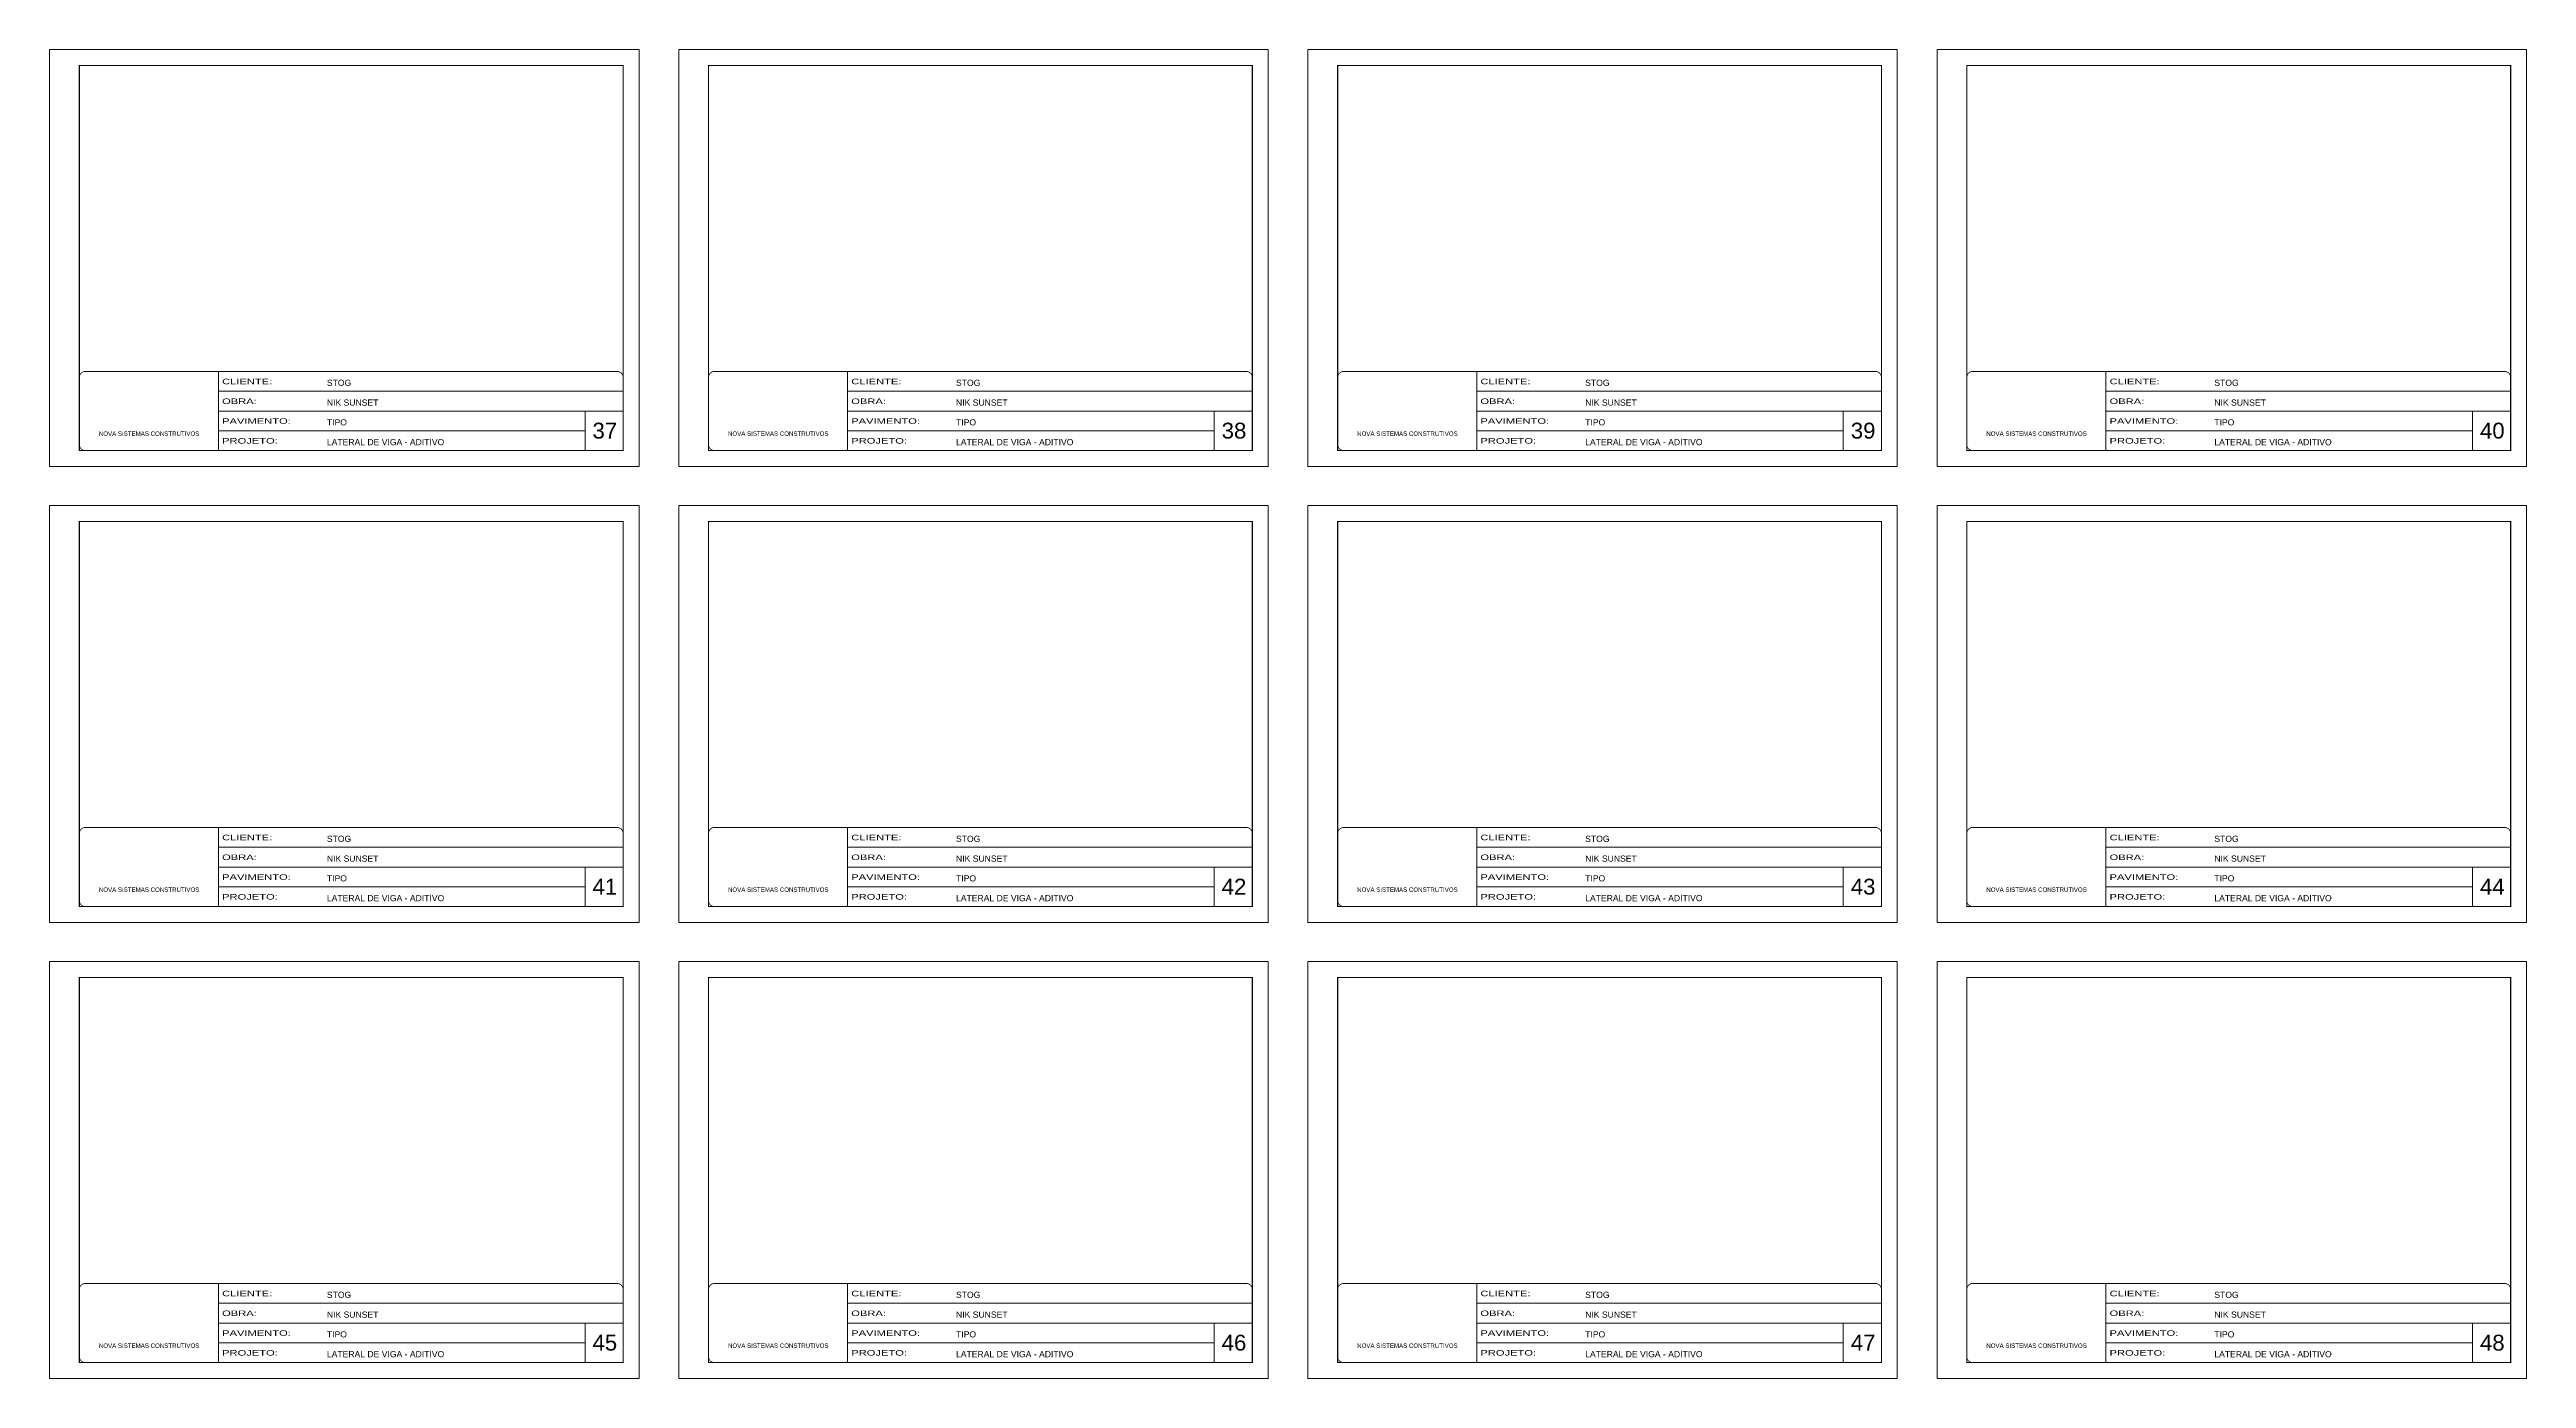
# Model space of a CAD drawing. Extents: x -10448 to -1189, y -11772 to 17235.
# Drawn here: x -10448 to -4208, y 3160 to 6507 of the extents above; entities that cross this region are included whole.
import ezdxf

# ---------------------------------------------------------------- set-up
doc = ezdxf.new("R2010")
doc.units = 0
doc.linetypes.add('CONTINUO', pattern=[0])
doc.linetypes.add('DASHED', pattern=[0.75, 0.5, -0.25])
for name, color, linetype, lineweight in [('CARIMBO', 255, 'Continuous', 9), ('Folhas', 255, 'Continuous', 9), ('SARRAFO DE PRESSAO', 251, 'DASHED', 9)]:
    doc.layers.add(name, color=color, linetype=linetype, lineweight=lineweight)
doc.styles.add('ARIAL', font='arial.ttf')
doc.styles.add('Tecnologia', font='')
doc.styles.get('Tecnologia').set_extended_font_data('Forgotten Futurist')

# ---------------------------------------------------------------- blocks, each defined once
blk = doc.blocks.new('9999999999')
at = {"color": 30, "linetype": 'CONTINUO'}
for p, q in [((98564.6, 34230.2), (98564.6, 34429.4)), ((98564.6, 34379.6), (99584, 34379.6)), ((98564.6, 34329.8), (99488, 34329.8)), ((99584, 34329.8), (99488, 34329.8)), ((99488, 34329.8), (99488, 34230.2)), ((98564.6, 34280), (99488, 34280))]:
    blk.add_line(p, q, dxfattribs=at)
at = {"color": 30, "linetype": 'CONTINUO', "const_width": 2}
blk.add_lwpolyline([(99584, 34230.2), (99584, 34414.4, 0.414214), (99569, 34429.4), (98229, 34429.4, 0.414214), (98214, 34414.4), (98214, 34245.2, 0.414214), (98229, 34230.2), (99584, 34230.2)], format="xyb", dxfattribs=at)
at = {"layer": 'Folhas'}
blk.add_lwpolyline([(98139, 34190.2), (99624, 34190.2), (99624, 35240.2), (98139, 35240.2)], close=True, dxfattribs=at)
at = {"layer": 'Folhas', "color": 30, "const_width": 3}
blk.add_lwpolyline([(98214, 34230.2), (99584, 34230.2), (99584, 35200.2), (98214, 35200.2)], close=True, dxfattribs=at)
at = {"color": 7, "linetype": 'Continuous', "ltscale": 5, "style": 'ARIAL'}
for s, height, p in [('STOG', 15.48, (98837.7, 34393.1)), ('NIK SUNSET', 15.48, (98837.7, 34343.3)), ('NOVA SISTEMAS CONSTRUTIVOS', 11.059, (98263.2, 34267.2)), ('TIPO', 15.48, (98837.7, 34293.5)), ('LATERAL DE VIGA - ADITIVO', 15.483, (98837.7, 34243.7))]:
    blk.add_text(s, height=height, dxfattribs=at).set_placement(p)
at = {"layer": 'Folhas', "color": 7, "style": 'Tecnologia', "width": 1.5}
for s, p in [('CLIENTE:', (98573.7, 34397.2)), ('OBRA:', (98573.7, 34347.3)), ('PAVIMENTO:', (98573.7, 34297.5)), ('PROJETO:', (98573.7, 34247.7))]:
    blk.add_text(s, height=14, dxfattribs=at).set_placement(p)

msp = doc.modelspace()

# ---------------------------------------------------------------- block references
at = {"layer": 'SARRAFO DE PRESSAO', "color": 6, "linetype": 'ByBlock'}
for p in [(-108587.26, -28733.15), (-107002.26, -28733.15), (-105417.26, -28733.15), (-103832.26, -28733.15), (-108587.26, -29881.73), (-107002.26, -29881.73), (-105417.26, -29881.73), (-103832.26, -29881.73), (-108587.26, -31030.3), (-107002.26, -31030.3), (-105417.26, -31030.3), (-103832.26, -31030.3)]:
    msp.add_blockref('9999999999', p, dxfattribs=at)

# ---------------------------------------------------------------- texts
at = {"layer": 'CARIMBO', "style": 'ARIAL'}
for s, p in [('37', (-9080.42, 5527.2)), ('38', (-7495.42, 5527.2)), ('39', (-5910.42, 5527.2)), ('40', (-4325.42, 5527.2)), ('41', (-9080.42, 4378.62)), ('42', (-7495.42, 4378.62)), ('43', (-5910.42, 4378.62)), ('44', (-4325.42, 4378.62)), ('45', (-9080.42, 3230.05)), ('46', (-7495.42, 3230.05)), ('47', (-5910.42, 3230.05)), ('48', (-4325.42, 3230.05))]:
    msp.add_text(s, height=40, dxfattribs=at).set_placement(p)

doc.saveas('drawing.dxf')
